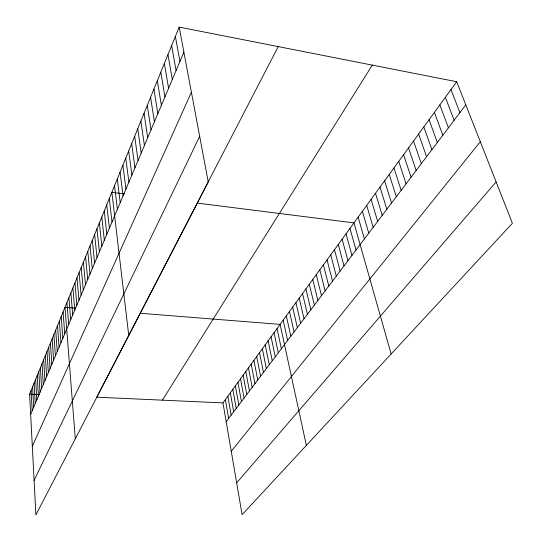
<?xml version="1.0" encoding="UTF-8"?>
<svg xmlns="http://www.w3.org/2000/svg" width="542" height="542" viewBox="0 0 542 542"><rect width="100%" height="100%" fill="white"/><g stroke="black" fill="none" stroke-linecap="round" stroke-linejoin="round"><path stroke-width="0.81" d="M179.178 27.1L208.263 182.037L35.894 514.9L29.6 394.169L179.178 27.1L456.703 81.727L512.4 223.263L242.105 514.676L222.965 402.896L456.703 81.727M30.657 414.406L183.873 52.113M32.317 446.256L191.407 92.235M34.099 480.395L199.68 136.32M116.063 359.874L96.74 397.198L222.965 402.896M116.401 359.211L130.656 331.677M131.029 330.966L154.484 285.648M154.843 284.957L162.627 269.923M163.006 269.191L194.104 209.11M194.449 208.446L278.236 46.598M162.397 400.159L372.293 65.115M226.19 421.717L465.795 104.843M231.251 451.269L480.307 141.706M236.658 482.854L496.126 181.909M29.6 394.169L39.512 394.617M75.792 308.154L64.999 307.3L75.297 438.803M140.188 313.269L280.099 324.387L306.365 445.402M124.633 193.921L111.855 192.308L128.759 335.573M197.22 203.087L353.967 222.891L391.148 353.994M450.985 89.572L459.907 112.634M445.368 97.296L454.115 120.29M439.847 104.884L448.417 127.824M434.413 112.357L442.821 135.229M429.061 119.701L437.313 142.512M423.803 126.93L431.899 149.673M418.627 134.043L426.568 156.726M413.532 141.042L421.324 163.657M408.519 147.932L416.168 170.479M403.58 154.714L411.087 177.193M398.722 161.394L406.094 183.806M393.939 167.966L401.168 190.31M389.224 174.443L396.324 196.719M384.583 180.818L391.554 203.026M380.01 187.098L386.859 209.232M375.511 193.284L382.239 215.35M371.074 199.381L377.679 221.373M366.704 205.391L373.194 227.308M362.395 211.305L368.77 233.162M358.147 217.139L364.414 238.92M349.963 228.392L356.013 250.031M346.013 233.819L351.961 255.384M342.117 239.171L347.971 260.668M338.276 244.456L344.028 265.878M334.482 249.659L340.146 271.014M330.742 254.801L336.311 276.081M327.05 259.869L332.531 281.081M323.411 264.875L328.804 286.013M319.821 269.814L325.119 290.885M316.271 274.686L321.487 295.688M312.768 279.496L317.903 300.431M309.313 284.245L314.367 305.105M305.905 288.933L310.878 309.726M302.531 293.561L307.429 314.279M299.211 298.134L304.028 318.784M295.925 302.646L300.668 323.222M292.68 307.104L297.348 327.612M289.475 311.501L294.076 331.941M286.312 315.851L290.844 336.216M283.188 320.146L287.646 340.444M277.05 328.574L281.373 348.736M274.042 332.713L278.297 352.808M271.061 336.806L275.255 356.832M268.121 340.85L272.253 360.803M265.214 344.841L269.286 364.732M262.342 348.791L266.352 368.607M259.503 352.693L263.453 372.442M256.698 356.548L260.587 376.229M253.92 360.362L257.755 379.976M251.176 364.129L254.957 383.675M248.466 367.855L252.193 387.334M245.79 371.534L249.456 390.951M243.134 375.179L246.752 394.522M240.519 378.777L244.083 398.058M175.364 36.45L179.937 61.409M237.924 382.34L241.441 401.554M235.363 385.857L238.826 405.009M171.624 45.63L176.082 70.528M232.83 389.339L236.244 408.424M230.323 392.787L233.69 411.805M227.843 396.188L231.163 415.145M167.959 54.64L172.302 79.478M225.391 399.562L228.663 418.451M164.355 63.482L168.589 88.258M160.818 72.161L164.944 96.876M157.343 80.683L161.367 105.338M153.928 89.057L157.851 113.644M150.581 97.282L154.402 121.794M147.288 105.358L151.015 129.809M144.05 113.298L147.688 137.675M140.873 121.103L144.416 145.405M137.749 128.772L141.205 153M134.673 136.306L138.047 160.466M131.659 143.718L134.951 167.796M128.684 151.008L131.896 175.012M125.764 158.176L128.901 182.098M122.892 165.229L125.954 189.07M120.067 172.16L123.054 195.933M117.289 178.982L120.202 202.674M114.552 185.696L117.397 209.307M109.288 198.616L111.998 222.071M106.754 204.835L109.403 228.209M104.254 210.96L106.842 234.252M101.801 216.99L104.328 240.208M99.376 222.938L101.849 246.068M96.991 228.792L99.403 251.847M94.64 234.564L96.998 257.538M92.323 240.248L94.626 263.141M90.04 245.851L92.289 268.663M87.79 251.373L89.992 274.11M85.568 256.82L87.723 279.476M83.38 262.186L85.487 284.76M81.225 267.484L83.278 289.977M79.098 272.701L81.104 295.112M76.998 277.85L78.963 300.18M74.931 282.924L76.849 305.18M72.892 287.931L74.769 310.105M70.88 292.87L72.709 314.963M68.895 297.748L70.684 319.76M66.93 302.551L68.685 324.489M63.089 311.982L64.762 333.757M61.212 316.603L62.845 338.296M59.349 321.162L60.948 342.774M57.52 325.661L59.078 347.198M55.704 330.105L57.235 351.568M53.915 334.495L55.413 355.877M52.154 338.825L53.611 360.125M50.413 343.1L51.836 364.326M48.692 347.327L50.081 368.472M46.991 351.494L48.353 372.564M45.311 355.613L46.639 376.609M43.651 359.685L44.952 380.599M42.019 363.702L43.285 384.542M40.399 367.672L41.639 388.438M38.8 371.595L40.013 392.279M37.222 375.471L38.407 396.08M35.664 379.298L36.822 399.833M34.119 383.086L35.25 403.546M32.595 386.819L33.699 407.211M31.09 390.518L32.168 410.829"/></g></svg>
